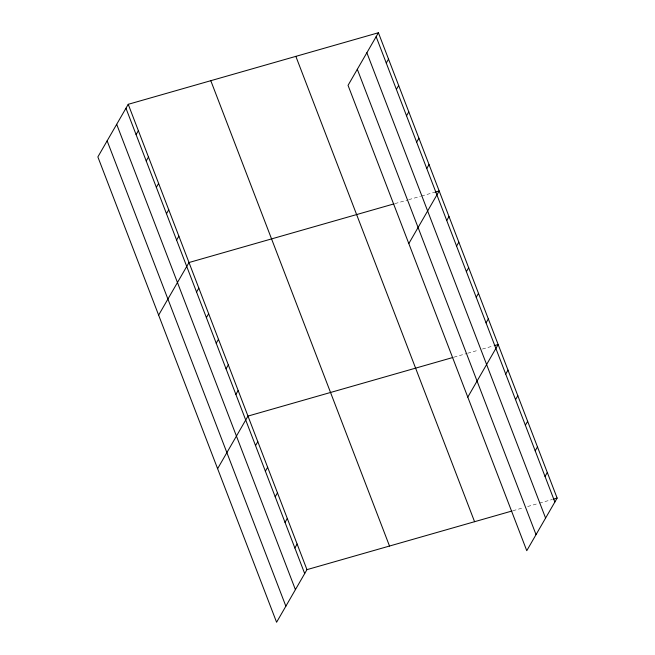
<?xml version="1.0" encoding="UTF-8"?>
<svg xmlns="http://www.w3.org/2000/svg" width="655" height="655" viewBox="0 0 655 655"><rect width="100%" height="100%" fill="white"/><g stroke="black" fill="none" stroke-linecap="round" stroke-linejoin="round"><path stroke-width="0.49" stroke-dasharray="3.27 2.46" d="M394.949 203.615L407.729 199.963M408.712 199.677L420.502 196.303M421.484 196.025L435.248 192.087M453.931 357.18L466.704 353.52M467.686 353.241L478.502 350.147M482.432 349.025L493.24 345.93M512.906 510.736L523.722 507.65M527.652 506.52L538.459 503.433M539.442 503.146L552.222 499.495"/><path stroke-width="0.98" d="M378.41 32.75L348.042 85.355L526.767 550.691L557.135 498.087L378.41 32.75L128.233 104.309L97.865 156.913L276.59 622.25L306.958 569.645L511.923 511.023M136.093 134.611L138.361 130.681M146.221 160.983L148.489 157.044M156.349 187.355L158.616 183.416M166.476 213.718L168.744 209.788M176.604 240.09L178.872 236.152M158.633 315.129L189 262.524L393.966 203.893M196.557 292.056L198.833 288.118M206.391 317.65L208.658 313.712M216.215 343.245L218.492 339.306M386.27 63.052L388.538 59.122M226.049 368.831L228.317 364.901M396.398 89.424L398.666 85.486M235.882 394.425L238.15 390.495M406.526 115.796L408.794 111.858M217.607 468.685L247.983 416.089L452.949 357.458M416.654 142.16L418.922 138.23M255.54 445.613L257.808 441.683M426.773 168.531L429.05 164.593M265.365 471.207L267.641 467.277M408.81 243.57L439.177 190.965L435.248 192.087M275.198 496.801L277.466 492.863M446.735 220.498L449.011 216.559M285.023 522.395L287.299 518.457M456.568 246.092L458.836 242.153M294.856 547.989L297.133 544.051M466.393 271.678L468.669 267.748M476.226 297.272L478.494 293.342M486.051 322.866L488.327 318.936M467.785 397.127L498.152 344.53L494.222 345.652M505.709 374.054L507.985 370.116M515.542 399.648L517.818 395.71M525.375 425.242L527.643 421.304M535.2 450.837L537.477 446.898M545.034 476.431L547.302 472.492M553.205 499.216L557.135 498.087M376.142 36.688L554.859 502.025M366.865 52.744L545.59 518.08M357.311 69.291L536.036 534.627M295.855 56.363L474.572 521.699M210.795 80.696L389.512 546.033M128.233 104.309L306.958 569.645M125.965 108.247L304.69 573.583M116.688 124.303L295.413 589.639M107.142 140.85L285.858 606.186"/></g></svg>
